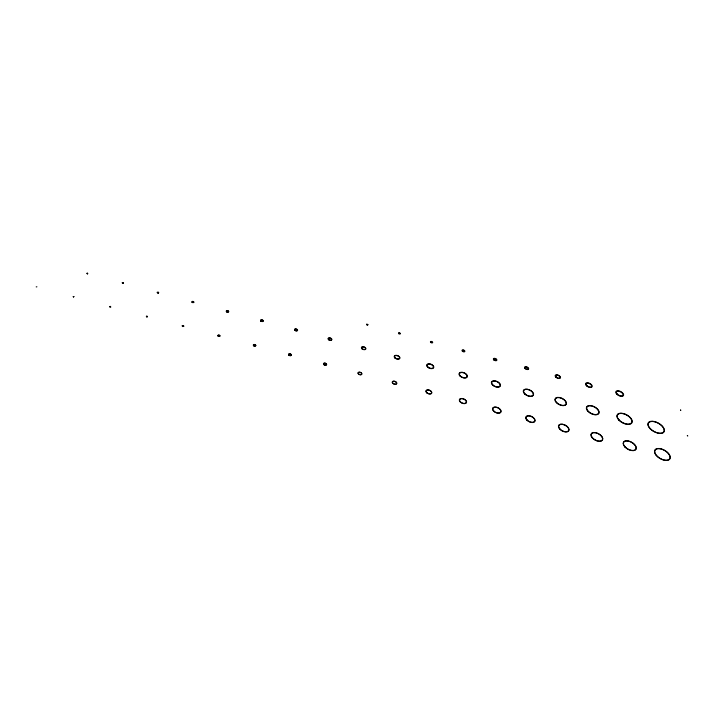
<?xml version="1.0" encoding="UTF-8"?>
<svg xmlns="http://www.w3.org/2000/svg" width="724" height="724" viewBox="0 0 724 724"><rect width="100%" height="100%" fill="white"/><g stroke="black" fill="none" stroke-linecap="round" stroke-linejoin="round"><path stroke-width="1.09" d="M183.787 326.252L183.896 326.234M147.488 316.361L146.447 316.053L146.42 316.669M109.948 306.84L110.546 306.361M110.048 306.913L109.93 306.487M687.266 435.694L687.764 435.966L687.483 435.604M36.209 286.885L36.897 286.813M182.177 325.872L182.701 326.524M73.948 296.659L73.196 296.677L73.558 297.084M680.632 409.974L680.723 410.065M86.916 273.328L87.45 273.762M182.303 325.881L182.846 325.664M122.338 282.822L123.442 283.22L122.302 282.722M182.394 325.791L182.946 326.587M110.835 306.994L109.985 306.949M87.695 273.808L87.595 273.292M122.401 282.794L122.41 283.274M158.285 292.976L158.755 292.541L157.913 292.17M158.502 293.021L158.058 292.197M73.278 296.623L73.848 296.614M157.579 292.894C157.081 291.347 156.683 293.102 158.366 293.057M122.555 282.668L123.379 282.957M87.432 273.844L87.115 273.708M680.768 410.354L680.506 410.146M87.233 273.138L87.667 273.328M182.873 325.592L183.661 325.854M182.991 325.601L183.489 325.746M430.825 341.972L432.282 342.425L430.825 341.936M400.01 333.538L398.879 333.203L400.01 333.538M367.593 324.687L366.643 324.37L367.593 324.705M367.882 324.75C366.217 326.162 366.136 322.714 367.873 324.786M193.661 302.143C191.742 303.7 191.833 300.17 193.661 302.179M147.216 316.859L146.592 316.831L147.171 316.868M398.788 333.655A0.968 0.543 19.8 0 0 400.345 333.755A0.968 0.543 19.8 0 0 399.196 332.796A0.968 0.543 19.8 0 0 398.788 333.655M430.789 342.479A1.177 0.661 21.1 0 0 432.644 342.606A1.177 0.661 21.1 0 0 431.233 341.429A1.177 0.661 21.1 0 0 430.789 342.479M462.437 351.231A1.511 0.842 22.3 0 0 464.826 351.484A1.511 0.842 22.3 0 0 463.089 349.927A1.511 0.842 22.3 0 0 462.437 351.231M462.736 351.122A1.059 0.588 22.3 0 0 464.419 351.303A1.059 0.588 22.3 0 0 463.197 350.217A1.059 0.588 22.3 0 0 462.736 351.122M493.913 359.964A1.864 1.023 23.4 0 0 496.836 360.271A1.864 1.023 23.4 0 0 494.637 358.344A1.864 1.023 23.4 0 0 493.913 359.964M494.239 359.846A1.357 0.751 23.4 0 0 496.374 360.072A1.357 0.751 23.4 0 0 494.773 358.661A1.357 0.751 23.4 0 0 494.239 359.846M525.09 368.561A2.217 1.213 24.5 0 0 528.583 369.077A2.217 1.213 24.5 0 0 526.086 366.715A2.217 1.213 24.5 0 0 525.09 368.561M525.479 368.444A1.638 0.896 24.5 0 0 528.067 368.824A1.638 0.896 24.5 0 0 526.212 367.077A1.638 0.896 24.5 0 0 525.479 368.444M555.833 377.123A2.896 1.557 25.6 0 0 560.394 377.991A2.896 1.557 25.6 0 0 557.281 374.842A2.896 1.557 25.6 0 0 555.833 377.123M556.231 377.032A2.308 1.24 25.6 0 0 559.878 377.72A2.308 1.24 25.6 0 0 557.389 375.204A2.308 1.24 25.6 0 0 556.231 377.032M586.44 385.738A3.611 1.919 26.5 0 0 592.069 386.797A3.611 1.919 26.5 0 0 588.096 382.851A3.611 1.919 26.5 0 0 586.44 385.738M586.847 385.63A3.005 1.593 26.5 0 0 591.535 386.507A3.005 1.593 26.5 0 0 588.223 383.231A3.005 1.593 26.5 0 0 586.847 385.63M616.721 394.109A4.299 2.244 27.4 0 0 623.436 395.648A4.299 2.244 27.4 0 0 618.929 390.888A4.299 2.244 27.4 0 0 616.721 394.109M617.156 394.028A3.674 1.919 27.4 0 0 622.893 395.34A3.674 1.919 27.4 0 0 619.038 391.268A3.674 1.919 27.4 0 0 617.156 394.028M192.195 302.397A1.041 0.597 11.6 0 0 193.851 302.252A1.041 0.597 11.6 0 0 192.466 301.401A1.041 0.597 11.6 0 0 192.195 302.397M226.675 311.827A1.258 0.724 13 0 0 228.703 311.718A1.258 0.724 13 0 0 227.092 310.632A1.258 0.724 13 0 0 226.675 311.827M226.82 311.745A1.041 0.597 13 0 0 228.494 311.664A1.041 0.597 13 0 0 227.164 310.759A1.041 0.597 13 0 0 226.82 311.745M261.011 321.194A1.421 0.824 14.4 0 0 263.274 321.067A1.421 0.824 14.4 0 0 261.418 319.827A1.421 0.824 14.4 0 0 261.011 321.194M261.147 321.112A1.195 0.697 14.4 0 0 263.047 321.003A1.195 0.697 14.4 0 0 261.491 319.963A1.195 0.697 14.4 0 0 261.147 321.112M295.021 330.452A1.584 0.923 15.8 0 0 297.573 330.406A1.584 0.923 15.8 0 0 295.573 328.94A1.584 0.923 15.8 0 0 295.021 330.452M295.175 330.37A1.348 0.787 15.8 0 0 297.347 330.334A1.348 0.787 15.8 0 0 295.645 329.085A1.348 0.787 15.8 0 0 295.175 330.37M328.741 339.755A1.946 1.14 17.3 0 0 331.827 339.683A1.946 1.14 17.3 0 0 329.329 337.873A1.946 1.14 17.3 0 0 328.741 339.755M328.904 339.665A1.683 0.986 17.3 0 0 331.574 339.601A1.683 0.986 17.3 0 0 329.42 338.036A1.683 0.986 17.3 0 0 328.904 339.665M362.127 348.914A2.308 1.348 18.7 0 0 365.819 348.977A2.308 1.348 18.7 0 0 362.968 346.733A2.308 1.348 18.7 0 0 362.127 348.914M362.326 348.823A2.009 1.177 18.7 0 0 365.529 348.877A2.009 1.177 18.7 0 0 363.05 346.923A2.009 1.177 18.7 0 0 362.326 348.823M395.042 358.072A2.996 1.747 20.1 0 0 399.847 358.353A2.996 1.747 20.1 0 0 396.299 355.321A2.996 1.747 20.1 0 0 395.042 358.072M395.277 357.973A2.652 1.538 20.1 0 0 399.53 358.226A2.652 1.538 20.1 0 0 396.39 355.547A2.652 1.538 20.1 0 0 395.277 357.973M427.83 367.276A3.729 2.154 21.5 0 0 433.721 367.602A3.729 2.154 21.5 0 0 429.214 363.81A3.729 2.154 21.5 0 0 427.83 367.276M428.056 367.177A3.385 1.955 21.5 0 0 433.395 367.475A3.385 1.955 21.5 0 0 429.314 364.036A3.385 1.955 21.5 0 0 428.056 367.177M460.247 376.236A4.416 2.534 22.8 0 0 467.251 376.914A4.416 2.534 22.8 0 0 462.138 372.272A4.416 2.534 22.8 0 0 460.247 376.236M460.464 376.154A4.091 2.344 22.8 0 0 466.953 376.788A4.091 2.344 22.8 0 0 462.22 372.489A4.091 2.344 22.8 0 0 460.464 376.154M492.582 385.023A4.851 2.751 24 0 0 500.293 386.1A4.851 2.751 24 0 0 494.935 380.86A4.851 2.751 24 0 0 492.582 385.023M492.8 384.951A4.534 2.57 24 0 0 500.012 385.964A4.534 2.57 24 0 0 494.999 381.059A4.534 2.57 24 0 0 492.8 384.951M524.719 393.983A5.548 3.113 25.2 0 0 533.425 395.186A5.548 3.113 25.2 0 0 527.144 389.177A5.548 3.113 25.2 0 0 524.719 393.983M524.927 393.91A5.231 2.932 25.2 0 0 533.145 395.051A5.231 2.932 25.2 0 0 527.226 389.376A5.231 2.932 25.2 0 0 524.927 393.91M556.394 402.635A6.245 3.457 26.3 0 0 566.222 404.417A6.245 3.457 26.3 0 0 559.471 397.485A6.245 3.457 26.3 0 0 556.394 402.635M556.611 402.571A5.937 3.285 26.3 0 0 565.942 404.273A5.937 3.285 26.3 0 0 559.534 397.684A5.937 3.285 26.3 0 0 556.611 402.571M588.105 411.458A6.959 3.792 27.4 0 0 598.902 413.404A6.959 3.792 27.4 0 0 591.209 405.675A6.959 3.792 27.4 0 0 588.105 411.458M588.304 411.395A6.643 3.62 27.4 0 0 598.621 413.259A6.643 3.62 27.4 0 0 591.282 405.874A6.643 3.62 27.4 0 0 588.304 411.395M618.821 420.011A8.38 4.489 28.3 0 0 631.844 422.925A8.38 4.489 28.3 0 0 623.011 413.449A8.38 4.489 28.3 0 0 618.821 420.011M619.029 419.965A8.064 4.317 28.3 0 0 631.563 422.762A8.064 4.317 28.3 0 0 623.074 413.648A8.064 4.317 28.3 0 0 619.029 419.965M650.116 428.699A9.113 4.787 29.2 0 0 664.089 431.821A9.113 4.787 29.2 0 0 654.261 421.513A9.113 4.787 29.2 0 0 650.116 428.699M650.324 428.653A8.797 4.625 29.2 0 0 663.817 431.658A8.797 4.625 29.2 0 0 654.333 421.712A8.797 4.625 29.2 0 0 650.324 428.653M218.286 336.171A1.068 0.633 12.5 0 0 219.969 335.981A1.068 0.633 12.5 0 0 218.539 335.094A1.068 0.633 12.5 0 0 218.286 336.171M218.377 336.108A0.914 0.552 12.5 0 0 219.825 335.954A0.914 0.552 12.5 0 0 218.594 335.185A0.914 0.552 12.5 0 0 218.377 336.108M253.762 345.764A1.285 0.778 14.1 0 0 255.816 345.62A1.285 0.778 14.1 0 0 254.142 344.479A1.285 0.778 14.1 0 0 253.762 345.764M253.862 345.71A1.131 0.679 14.1 0 0 255.672 345.574A1.131 0.679 14.1 0 0 254.196 344.579A1.131 0.679 14.1 0 0 253.862 345.71M289.003 355.258A1.457 0.878 15.7 0 0 291.347 355.185A1.457 0.878 15.7 0 0 289.519 353.819A1.457 0.878 15.7 0 0 289.003 355.258M289.102 355.203A1.294 0.778 15.7 0 0 291.193 355.14A1.294 0.778 15.7 0 0 289.564 353.927A1.294 0.778 15.7 0 0 289.102 355.203M323.963 364.67A1.629 0.986 17.3 0 0 326.605 364.697A1.629 0.986 17.3 0 0 324.642 363.095A1.629 0.986 17.3 0 0 323.963 364.67M324.081 364.615A1.457 0.887 17.3 0 0 326.452 364.643A1.457 0.887 17.3 0 0 324.687 363.204A1.457 0.887 17.3 0 0 324.081 364.615M358.615 374.127A2.009 1.213 18.8 0 0 361.819 374.154A2.009 1.213 18.8 0 0 359.348 372.163A2.009 1.213 18.8 0 0 358.615 374.127M358.733 374.073A1.819 1.104 18.8 0 0 361.647 374.091A1.819 1.104 18.8 0 0 359.403 372.281A1.819 1.104 18.8 0 0 358.733 374.073M392.915 383.439A2.38 1.43 20.4 0 0 396.734 383.62A2.38 1.43 20.4 0 0 393.919 381.168A2.38 1.43 20.4 0 0 392.915 383.439M393.051 383.376A2.181 1.312 20.4 0 0 396.553 383.548A2.181 1.312 20.4 0 0 393.974 381.295A2.181 1.312 20.4 0 0 393.051 383.376M426.717 392.734A3.095 1.846 21.9 0 0 431.694 393.186A3.095 1.846 21.9 0 0 428.201 389.883A3.095 1.846 21.9 0 0 426.717 392.734M426.87 392.67A2.86 1.71 21.9 0 0 431.486 393.096A2.86 1.71 21.9 0 0 428.246 390.037A2.86 1.71 21.9 0 0 426.87 392.67M460.373 402.073A3.855 2.281 23.4 0 0 466.482 402.616A3.855 2.281 23.4 0 0 462.03 398.49A3.855 2.281 23.4 0 0 460.373 402.073M460.545 402.001A3.584 2.127 23.4 0 0 466.238 402.508A3.584 2.127 23.4 0 0 462.093 398.662A3.584 2.127 23.4 0 0 460.545 402.001M493.641 411.16A4.57 2.679 24.7 0 0 500.908 412.128A4.57 2.679 24.7 0 0 495.859 407.078A4.57 2.679 24.7 0 0 493.641 411.16M493.831 411.096A4.299 2.516 24.7 0 0 500.664 412.001A4.299 2.516 24.7 0 0 495.913 407.259A4.299 2.516 24.7 0 0 493.831 411.096M526.837 420.065A5.023 2.905 26 0 0 534.828 421.477A5.023 2.905 26 0 0 529.534 415.793A5.023 2.905 26 0 0 526.837 420.065M527.018 420.011A4.778 2.76 26 0 0 534.611 421.359A4.778 2.76 26 0 0 529.579 415.965A4.778 2.76 26 0 0 527.018 420.011M559.806 429.16A5.756 3.276 27.2 0 0 568.838 430.744A5.756 3.276 27.2 0 0 562.62 424.228A5.756 3.276 27.2 0 0 559.806 429.16M559.978 429.106A5.502 3.131 27.2 0 0 568.611 430.626A5.502 3.131 27.2 0 0 562.675 424.391A5.502 3.131 27.2 0 0 559.978 429.106M592.304 437.911A6.498 3.629 28.3 0 0 602.486 440.156A6.498 3.629 28.3 0 0 595.816 432.662A6.498 3.629 28.3 0 0 592.304 437.911M592.485 437.866A6.245 3.493 28.3 0 0 602.268 440.029A6.245 3.493 28.3 0 0 595.852 432.825A6.245 3.493 28.3 0 0 592.485 437.866M624.821 446.853A7.24 3.982 29.3 0 0 636.025 449.314A7.24 3.982 29.3 0 0 628.387 440.961A7.24 3.982 29.3 0 0 624.821 446.853M624.993 446.817A6.987 3.837 29.3 0 0 635.808 449.188A6.987 3.837 29.3 0 0 628.441 441.124A6.987 3.837 29.3 0 0 624.993 446.817M656.306 455.487A8.733 4.706 30.2 0 0 669.809 459.043A8.733 4.706 30.2 0 0 661.048 448.835A8.733 4.706 30.2 0 0 656.306 455.487M656.478 455.45A8.48 4.561 30.2 0 0 669.591 458.907A8.48 4.561 30.2 0 0 661.093 448.998A8.48 4.561 30.2 0 0 656.478 455.45"/></g></svg>
